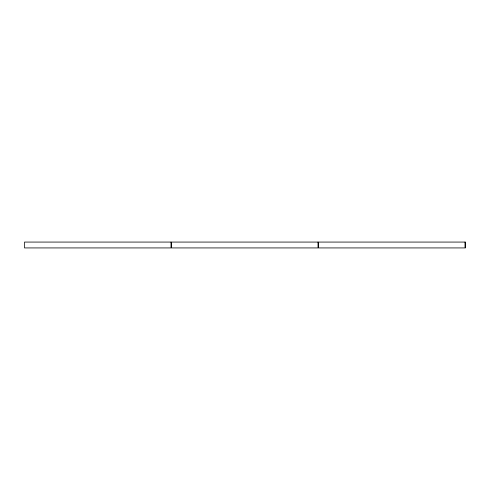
<?xml version="1.0" encoding="UTF-8"?>
<svg xmlns="http://www.w3.org/2000/svg" width="490" height="490" viewBox="0 0 490 490"><rect width="100%" height="100%" fill="white"/><g stroke="black" fill="none" stroke-linecap="round" stroke-linejoin="round"><path stroke-width="0.73" d="M465.5 242.072L465.5 247.928M171.01 242.072L24.5 242.072L24.5 247.928L171.01 247.928L171.01 242.072M318.01 242.072L171.5 242.072L171.5 247.928L318.01 247.928L318.01 242.072M465.01 242.072L318.5 242.072L318.5 247.928L465.01 247.928L465.01 242.072"/></g></svg>
